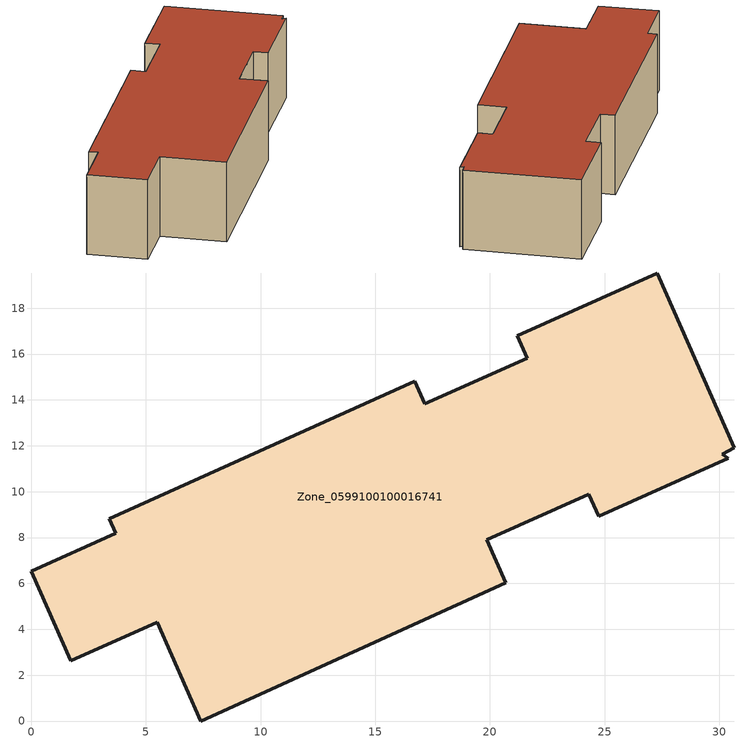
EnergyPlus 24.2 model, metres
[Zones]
Zone_0599100100016741
 floor ground (C_G): 24.75,8.92 24.31,9.89 19.85,7.9 20.7,6.02 7.38,0 5.5,4.3 1.73,2.63 0,6.54 3.68,8.19 3.4,8.81 16.72,14.81 17.16,13.83 21.64,15.83 21.2,16.8 27.29,19.53 30.66,11.91 30.13,11.62 30.39,11.45 z0
 wall outside (C_F): 24.31,9.89 24.75,8.92 30.39,11.45 30.13,11.62 30.66,11.91 27.29,19.53 21.2,16.8 21.64,15.83 17.16,13.83 16.72,14.81 3.4,8.81 3.68,8.19 0,6.54 1.73,2.63 5.5,4.3 7.38,0 20.7,6.02 19.85,7.9 24.31,9.89 z0:5.9
 roof outside (C_R): 30.13,11.62 30.66,11.91 27.29,19.53 21.2,16.8 21.64,15.83 17.16,13.83 16.72,14.81 3.4,8.81 3.68,8.19 0,6.54 1.73,2.63 5.5,4.3 7.38,0 20.7,6.02 19.85,7.9 24.31,9.89 24.75,8.92 30.39,11.45 z5.9
[BUILDING]
Pand.0599100100016741: North Axis=0; Terrain=City; Loads Convergence Tolerance Value=0.04; Temperature Convergence Tolerance Value=0.4; Solar Distribution=FullExterior; Maximum Number of Warmup Days=25; Minimum Number of Warmup Days=1
[Site:Location]
Rotterdam.The.Hague.AP_ZH_NLD Design_Conditions: Latitude=51.96; Longitude=4.45; Time Zone=1; Elevation=-4.5
[SITE:GROUNDTEMPERATURE:BUILDINGSURFACE]
18, 18, 18, 18, 18, 18, 18, 18, 18, 18, 18, 18
[MATERIAL] Thermal Absorptance=0.9; Solar Absorptance=0.7; Visible Absorptance=0.7
Name | Roughness | Thickness | Conductivity | Density | Specific Heat
G.D.2015-2018 | MediumSmooth | 0.15 | 0.0428571 | 540 | 1210
F.D.2015-2018 | Rough | 0.3 | 0.0666667 | 1920 | 840
R.D.2015-2018 | MediumRough | 0.2 | 0.0333333 | 1500 | 1000
[CONSTRUCTION]
C_G: G.D.2015-2018
C_F: F.D.2015-2018
C_R: R.D.2015-2018
[ZONE]
Zone_0599100100016741: Type=1; Multiplier=1; Ceiling Height=Autocalculate; Volume=Autocalculate; Floor Area=autocalculate; Part of Total Floor Area=Yes
[ZONEINFILTRATION:DESIGNFLOWRATE]
Infil_Zone_0599100100016741: Zone or ZoneList or Space or SpaceList=Zone_0599100100016741; Schedule=AlwaysOn; Design Flow Rate Calculation Method=Flow/Area; Flow Rate per Floor Area=0.0021; Constant Term Coefficient=1; Temperature Term Coefficient=0; Velocity Term Coefficient=0; Velocity Squared Term Coefficient=0
[HVACTEMPLATE:ZONE:IDEALLOADSAIRSYSTEM]
Zone_0599100100016741: Maximum Heating Supply Air Temperature=50; Minimum Cooling Supply Air Temperature=13; Maximum Heating Supply Air Humidity Ratio=0.0156; Minimum Cooling Supply Air Humidity Ratio=0.0077; Heating Limit=NoLimit; Cooling Limit=NoLimit; Dehumidification Control Type=ConstantSensibleHeatRatio; Cooling Sensible Heat Ratio=0.7; Dehumidification Setpoint=60; Humidification Control Type=None; Humidification Setpoint=30; Outdoor Air Method=None; Outdoor Air Flow Rate per Person=0.00944; Outdoor Air Flow Rate per Zone Floor Area=0; Outdoor Air Flow Rate per Zone=0; Demand Controlled Ventilation Type=None; Outdoor Air Economizer Type=NoEconomizer; Heat Recovery Type=None; Sensible Heat Recovery Effectiveness=0.7; Latent Heat Recovery Effectiveness=0.65
[ZONECONTROL:THERMOSTAT]
ThermostatControl_Zone_0599100100016741: Zone or ZoneList=Zone_0599100100016741; Control Type Schedule=DualSetpointControlType; Control 1=Thermostat_Zone_0599100100016741; Temperature Difference Between Cutout And Setpoint=0
[THERMOSTATSETPOINT:DUALSETPOINT]
Thermostat_Zone_0599100100016741: Heating Setpoint Temperature Schedule=HeatingSetpoint_Zone_0599100100016741; Cooling Setpoint Temperature Schedule=CoolingSetpoint_Zone_0599100100016741
[SCHEDULE:COMPACT]
HeatingSetpoint_Zone_0599100100016741: Through: 12/31, For: AllDays, Until: 24:00, 21
CoolingSetpoint_Zone_0599100100016741: Through: 12/31, For: AllDays, Until: 24:00, 24
DualSetpointControlType: Through: 12/31, For: AllDays, Until: 24:00, 4
AlwaysOn: Through: 12/31, For: AllDays, Until: 24:00, 1
